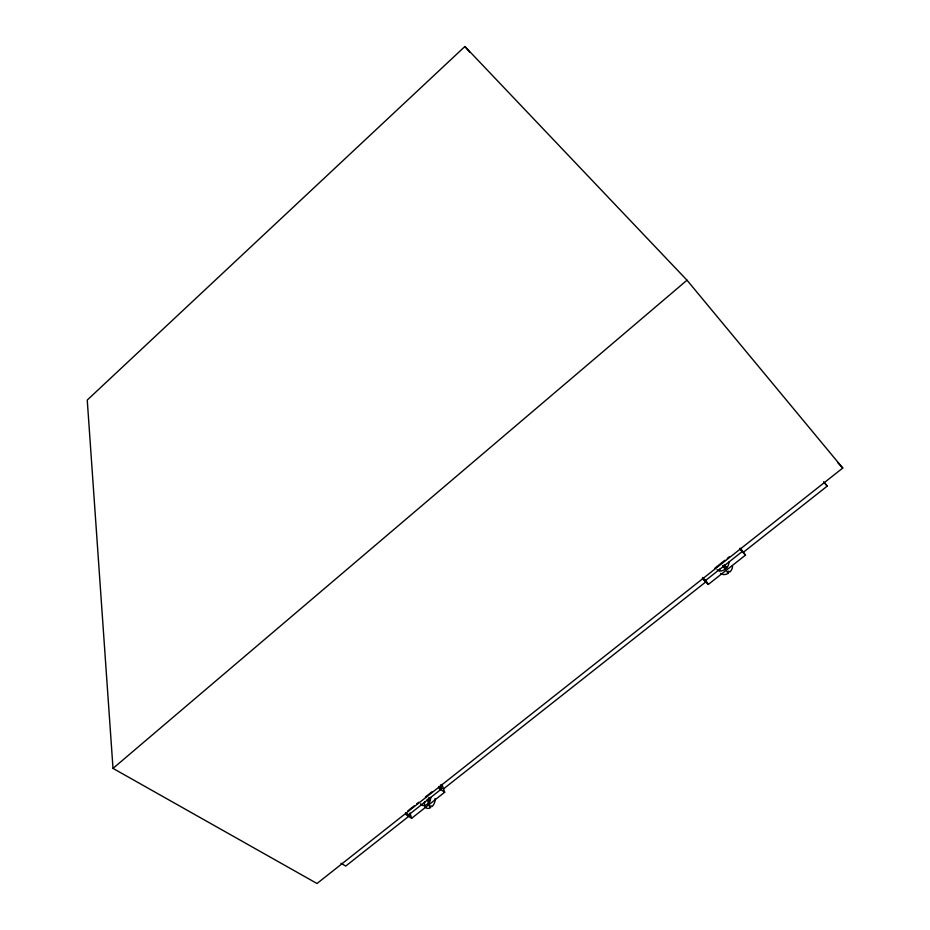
<?xml version="1.0" encoding="UTF-8"?>
<svg xmlns="http://www.w3.org/2000/svg" width="930" height="930" viewBox="0 0 930 930"><rect width="100%" height="100%" fill="white"/><g stroke="black" fill="none" stroke-linecap="round" stroke-linejoin="round"><path stroke-width="1.4" d="M464.907 46.5L87.246 400.051L113.007 768.389L317.002 883.5L842.754 468.046L687.003 280.209L464.907 46.5L469.58 52.034M113.007 768.389L687.003 280.209M407.747 810.937L414.362 805.706M416.57 803.962L418.779 802.23M425.382 796.998L431.997 791.767M714.81 568.242L724.97 560.22M727.225 558.43L729.48 556.652M440.506 784.874L441.82 788.698L408.793 814.761L405.55 812.681L406.201 814.82L411.618 818.295L444.668 792.244L441.971 784.42M740.559 548.456L745.5 555.117L708.288 584.447L703.65 579.89L702.406 578.053L705.184 580.785L742.361 551.444L739.955 548.2M409.479 815.75L345.728 866.063L340.961 863.261M443.633 788.803L706.591 581.297M743.024 552.548L827.258 486.076L823.585 481.763M424.929 806.554A6.998 4.685 -60.2 0 0 430.741 807.566L429.683 806.868L431.009 805.822L432.078 806.519A6.998 4.685 -60.2 0 0 435.007 798.638M444.668 792.244L439.332 788.652L438.611 786.548L441.82 788.698M720.704 573.333A7.289 5.371 -41.7 0 0 728.306 573.275L727.4 572.357L728.899 571.183L729.806 572.101A7.289 5.371 -41.7 0 0 732.456 565.835M742.361 551.444L739.641 548.619L745.5 555.117M837.825 462.71L842.754 468.046M824.375 482.833L827.258 486.076M725.179 565.556L726.725 567.742M724.272 564.638L726.586 567.916M722.924 565.638L725.226 568.916M726.772 571.09L728.306 573.275M722.784 565.812L725.086 569.09M705.196 579.902L708.288 584.447M702.929 577.46L705.184 580.785M429.16 797.603L429.997 800.149M428.521 798.173L429.765 801.997M427.196 799.219L429.683 806.868M409.979 813.006L411.618 818.295M424.487 805.206A6.998 4.685 -60.2 0 1 424.708 801.962M430.846 797.382A7.022 4.673 -60.1 0 1 426.475 804.764A7.022 4.673 -60.1 0 1 420.651 803.764M719.506 570.764A7.289 5.371 -41.7 0 1 719.553 569.183M728.829 562.139A7.312 5.371 -41.8 0 1 724.668 569.602A7.312 5.371 -41.8 0 1 717.053 569.683"/></g></svg>
